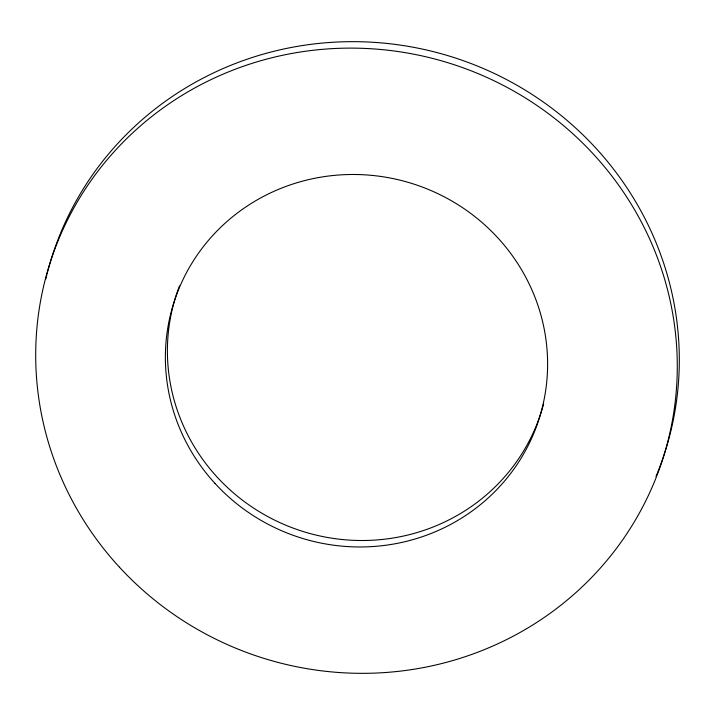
<?xml version="1.0" encoding="UTF-8"?>
<svg xmlns="http://www.w3.org/2000/svg" width="715" height="715" viewBox="0 0 715 715"><rect width="100%" height="100%" fill="white"/><g stroke="black" fill="none" stroke-linecap="round" stroke-linejoin="round"><path stroke-width="1.07" d="M47.092 273.774A321.679 311.713 17.4 0 1 455.214 57.942A321.679 311.713 17.4 0 1 657.612 472.517M657.21 473.509A321.679 311.713 17.4 0 1 655.986 476.494M45.814 278.993A321.679 311.713 17.4 0 1 46.833 274.819M543.632 403.769A191.638 185.703 17.4 0 1 301.194 530.905A191.638 185.703 17.4 0 1 179.519 285.866M214.929 483.349A191.638 185.703 17.4 0 0 538.466 420.813A191.638 185.703 17.4 0 0 316.075 178.017A191.638 185.703 17.4 0 0 214.929 483.349M119.432 567.165A321.679 311.713 17.4 0 0 662.197 460.809A321.679 311.713 17.4 0 0 287.832 54.206A321.679 311.713 17.4 0 0 119.432 567.165"/></g></svg>
